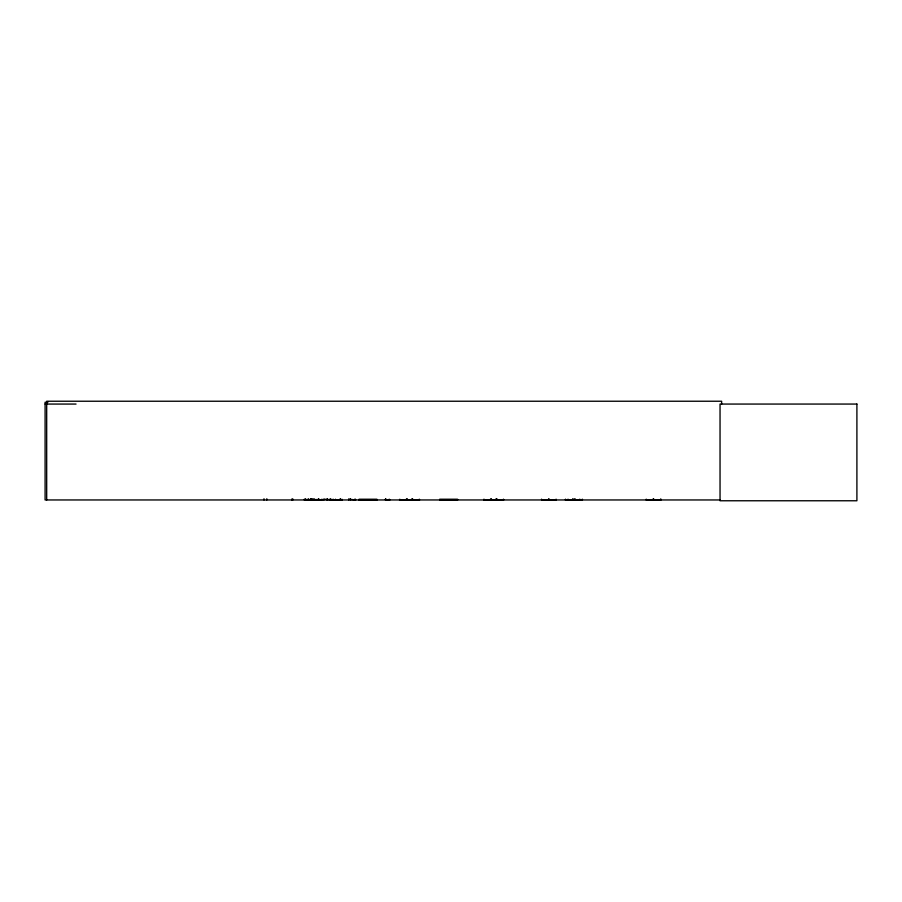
<?xml version="1.0" encoding="UTF-8"?>
<svg xmlns="http://www.w3.org/2000/svg" width="902" height="902" viewBox="0 0 902 902"><rect width="100%" height="100%" fill="white"/><g stroke="black" fill="none" stroke-linecap="round" stroke-linejoin="round"><path stroke-width="1.35" d="M646.238 499.922L660.839 499.922L660.839 499.156M660.738 499.922L660.749 499.156M304.312 499.584L318.823 499.561M582.32 499.156L582.466 499.956L565.374 499.922L565.52 499.156M399.496 499.956L419.633 499.877M412.8 499.832L412.857 499.156M483.652 499.855L503.756 499.877M291.639 499.956L291.944 499.223M341.802 499.855L341.892 499.223L341.982 499.956M579.772 499.855L579.806 499.156M399.766 499.855L399.812 499.223L399.857 499.956M321.777 499.855L304.312 499.911L304.346 499.156M334.958 499.855L341.892 499.753M335.443 499.855L335.533 499.223L335.623 499.956M47.919 402.247L45.1 402.247L45.1 499.956L720.224 499.956M45.1 404.062L76.039 404.062M358.951 499.325L377.013 499.325M439.59 499.325L457.641 499.325M358.917 499.584L377.047 499.584M439.556 499.584L457.686 499.584M323.976 499.223L333.751 499.922M348.758 499.223L355.749 499.922M358.94 499.9L377.036 499.9M439.567 499.9L457.664 499.9M389.901 499.922L385.582 499.832M389.123 499.956L389.213 499.156L389.314 499.855M355.208 499.855L355.117 499.223M330.933 499.832L330.865 499.156M503.463 499.832L503.406 499.156M490.462 499.832L490.406 499.156M406.34 499.832L406.283 499.156M568.057 499.832L568.034 499.156M646.328 499.855L646.238 499.156M721.634 404.062L721.634 401.232L46.69 401.232L46.69 499.956M653.747 498.953L653.826 499.956M653.319 498.953L653.319 499.956M653.251 498.953L653.251 499.956M575.149 498.953L575.149 499.956M574.653 498.953L574.653 499.956M573.187 498.953L573.187 499.956M572.691 498.953L572.691 499.956M556.094 499.156L556.094 499.956L541.583 499.922L541.583 499.156M549.092 498.953L549.092 499.956M548.585 498.953L548.585 499.956M496.416 498.953L496.416 499.956M495.965 498.953L495.965 499.956M491.421 498.953L491.421 499.956M490.97 498.953L490.97 499.956M483.979 499.156L483.979 499.956M419.283 499.156L419.283 499.956M412.293 498.953L412.293 499.956M411.842 498.953L411.842 499.956M407.298 498.953L407.298 499.956M406.847 498.953L406.847 499.956M385.797 498.953L385.797 499.956M385.673 498.953L385.661 499.956M385.368 499.156L385.458 499.956M355.027 499.156L355.027 499.956M350.506 498.953L350.506 499.956M350.28 498.953L350.28 499.956M348.668 499.156L348.668 499.956M340.358 498.953L340.358 499.956M340.144 498.953L340.144 499.956M333.12 499.156L333.12 499.956M330.82 499.156L330.82 499.956M330.042 498.953L330.042 499.956M327.426 498.953L327.426 499.956M327.11 498.953L327.11 499.956M323.897 499.156L323.897 499.956M321.935 499.156L321.935 499.956M318.846 499.156L318.834 499.956L318.722 498.953M318.406 498.953L318.406 499.956M313.896 498.953L313.761 499.956M312.701 499.156L312.701 499.956M311.968 499.257L311.889 499.956M311.833 498.953L311.81 499.956M311.337 498.953L311.314 499.956L311.246 499.257M310.435 499.156L310.435 499.956M310.344 499.156L310.344 499.956M308.326 498.75L308.326 499.956M305.507 498.75L305.507 499.956M292.823 498.953L292.823 499.956M291.989 499.156L292.034 499.956M266.823 498.75L266.823 499.956M264.004 498.75L264.004 499.956M496.934 499.753L496.979 499.156L496.934 499.753M856.9 404.062L720.044 404.062L720.044 500.768L856.9 500.768L856.9 404.062M314.189 499.956L314.189 499.156L314.099 499.956"/></g></svg>
